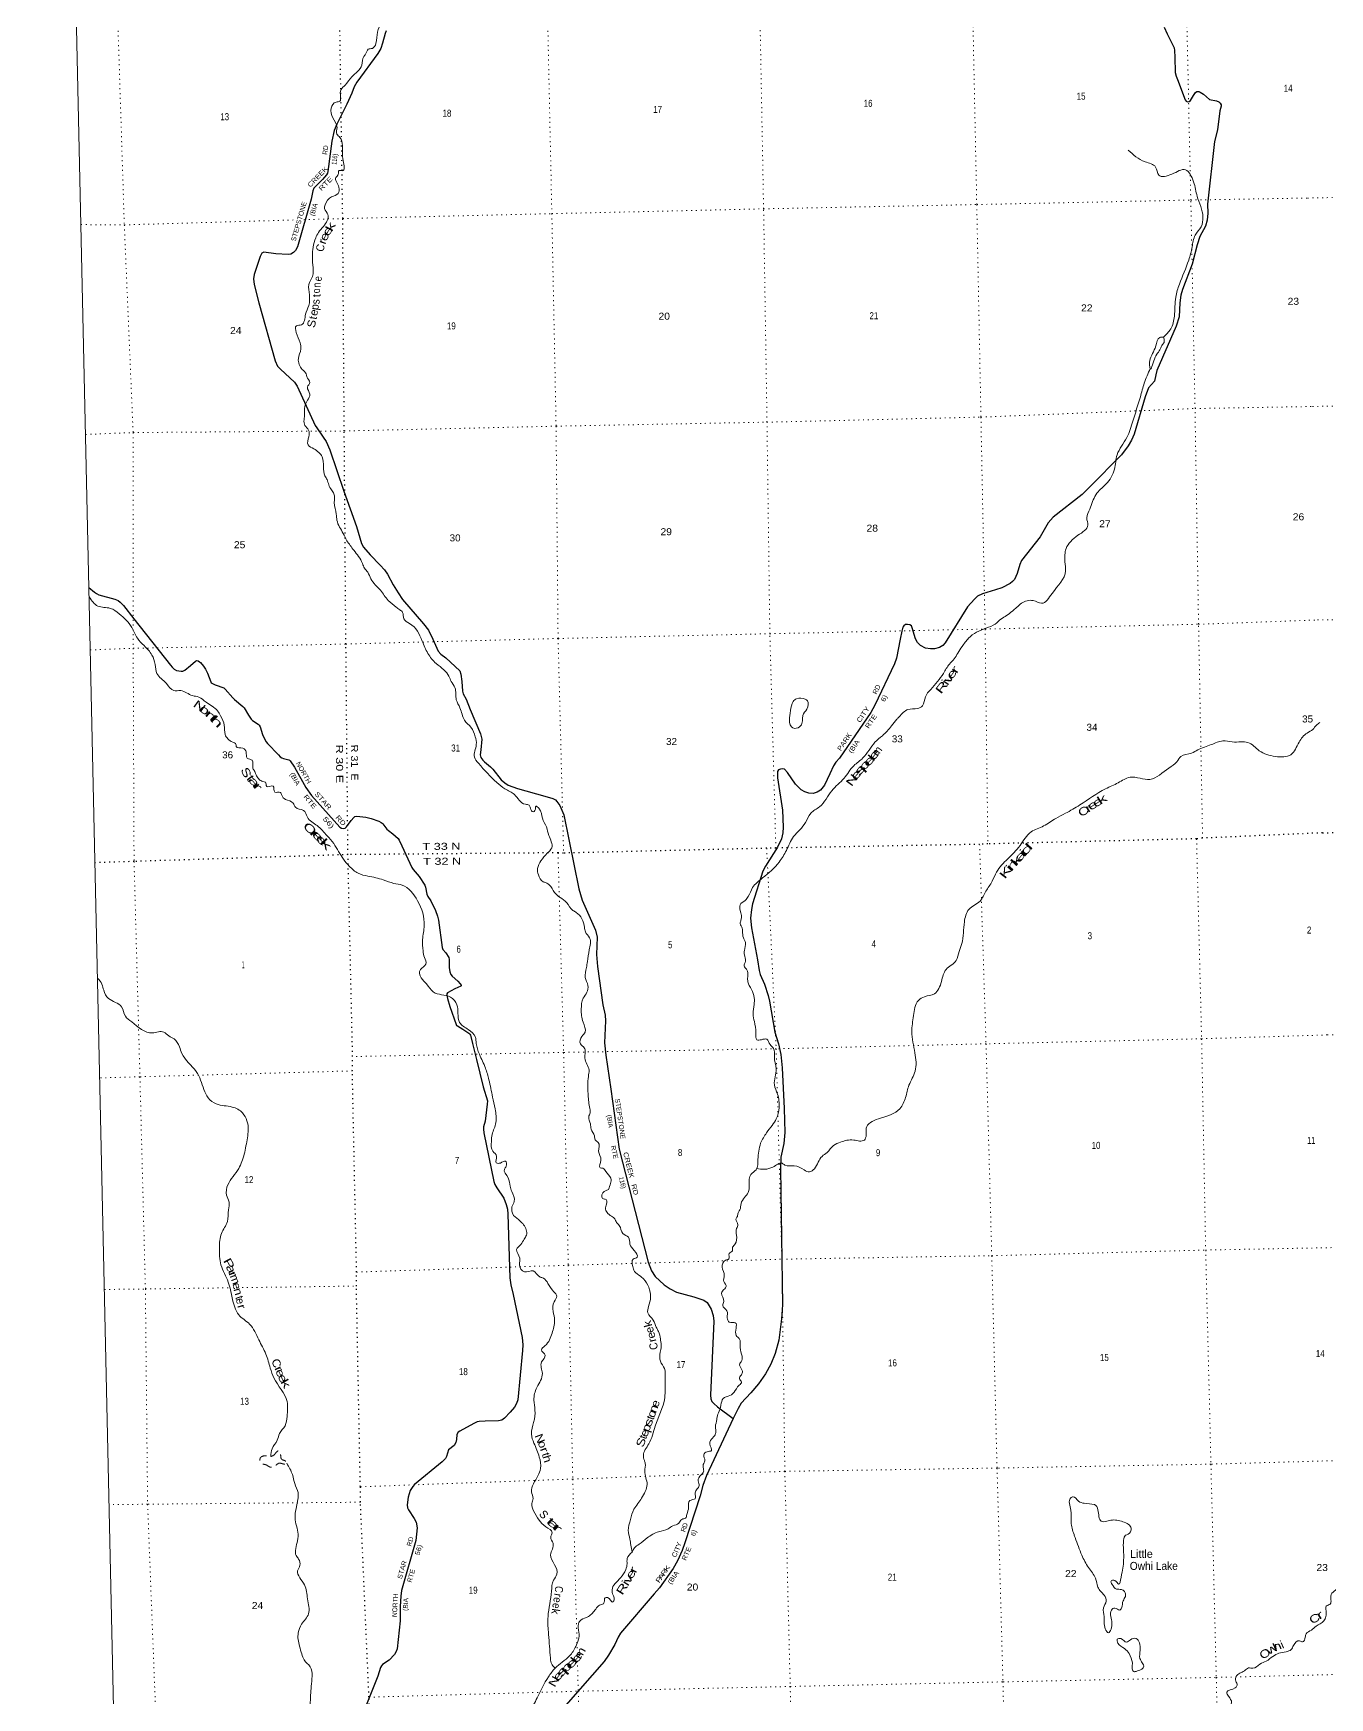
# Model space of a CAD drawing. Header units: feet. Extents: x 489137 to 739700, y 189004 to 379547.
# Drawn here: x 489137 to 521522, y 281920 to 323522 of the extents above; entities that cross this region are included whole.
import ezdxf
from ezdxf.enums import TextEntityAlignment as Align

# ---------------------------------------------------------------- set-up
doc = ezdxf.new("R2010")
doc.units = ezdxf.units.FT
doc.header["$LTSCALE"] = 80
doc.linetypes.add('DOTTED', pattern=[1.5, 0.3, -1.2])
doc.linetypes.add('MEDIUM_DASHED', pattern=[4.5, 3, -1.5])
for name, color, linetype, lineweight in [('29', 7, 'Continuous', 25), ('39', 7, 'Continuous', 13), ('4', 7, 'Continuous', 13), ('6', 7, 'DOTTED', 25), ('7', 7, 'DOTTED', 13)]:
    doc.layers.add(name, color=color, linetype=linetype, lineweight=lineweight)
doc.layers.add('30', color=7, linetype='Continuous')
doc.layers.add('41', color=7, linetype='Continuous')

msp = doc.modelspace()

# ---------------------------------------------------------------- linework, layer by layer
at = {"layer": '29'}
for points in [[(517385.93, 323675.27), (517459.46, 323511.77), (517632.46, 323161.45), (517648.24, 323093.81), (517650.02, 322922.29), (517662.77, 322542.1), (517684.76, 322447.55), (517717.14, 322364.18), (517911.89, 321855.33), (517933.8, 321822.9), (517970.32, 321812.93), (518013.49, 321819.57), (518044.87, 321846.34), (518120.61, 321964.85), (518169.55, 322045.51), (518202.71, 322069.43), (518255.88, 322065.45), (518282.44, 322052.16), (518369.34, 321996.79), (518521.13, 321869.45), (518690.95, 321833.11), (518750.62, 321809.6), (518787.14, 321778.04), (518811.94, 321733.24), (518813.71, 321699.96), (518775.19, 321581.41), (518717.62, 321108.99), (518647.77, 320821.5), (518468.54, 319251.1), (518477.73, 319025.84), (518461.74, 318854.13), (518416.85, 318698.29), (518279.9, 318441.46), (518214.19, 318236.61), (518088.49, 317752.55), (517841.55, 317116.71), (517804.29, 316980.18), (517780.66, 316789.16), (517758.63, 316434.33), (517685.43, 316205.15), (517206.62, 315089.61), (517174.26, 314985.4), (517141.62, 314829.63), (516998.71, 314657.22), (516909.29, 314433.7), (516636.91, 313503.34), (516569.1, 313355.2), (516488.64, 313214.04), (516316.74, 312986.39), (515533.12, 312182.32), (515337.7, 311995.58), (514616.67, 311431.41), (514492.86, 311289.52), (514291.73, 310936.58), (513826.41, 310344.91), (513780.44, 310248.32), (513711.21, 310021.24), (513647.11, 309873.1), (513600.62, 309819.93), (513542.01, 309767.68), (513333.14, 309664.2), (513176.82, 309613.5)], [(497948.09, 323582.37), (497923.01, 323518.3), (497860.1, 323279.29), (497815.28, 323143.79), (497745.32, 323020.96), (497217.59, 322303.16), (497148.97, 322181.74), (497094.26, 322023.45), (496971.71, 321752.86), (496719.52, 321253.21), (496650.84, 321095.17), (496590.53, 320830.05), (496497.39, 320066.91), (496486.03, 320028.08), (496460.52, 319987.28), (496361.12, 319868.48), (496148.72, 319652), (496121.84, 319588.57), (496078.63, 319378.77), (495733.84, 318185.03), (495683.53, 318090.06), (495637.04, 318043.55), (495570.64, 318003.68), (495506.86, 317994.56), (495194.69, 318009.47), (494891.89, 318054.8), (494846.78, 318030.26), (494799.92, 317941.95), (494651.23, 317495.61), (494640.91, 317385.67), (494656.96, 317246.1), (494772.13, 316785.74), (495179.54, 315337.64), (495238.58, 315206.01), (495313.16, 315125.32), (495664.56, 314803.3), (495730, 314700.97), (496174.94, 313720.79), (496219.83, 313662.61), (496380.15, 313426.76), (496453.86, 313322.08), (496540.35, 313108.36), (496889.94, 312075.65), (497214.01, 311191.31), (497337.09, 310770.29), (497384.67, 310679.89), (497548.04, 310486.39), (497805.52, 310224.6), (497908.2, 310109.09), (497985.62, 310003.29), (498130.54, 309736.88), (498247.9, 309532.25), (498362.32, 309367.8), (498883.23, 308759.81), (499011.49, 308605.75), (499115.37, 308374.63), (499252.95, 308077.85), (499316.06, 308005.85), (499439.84, 307911.06), (499789.28, 307586.98), (499820.77, 307507.46), (499843.63, 307322.5), (499861.33, 307077.3), (499873.9, 307015.71), (499946.32, 306879.97), (500048.79, 306622.64), (500312.19, 306008.95), (500339.42, 305880.47), (500318.83, 305610.23), (500298.91, 305483.97), (500319.88, 305416.99), (500365.32, 305357.71), (500406.82, 305310.29), (500560.48, 305189.03), (500617.67, 305131.77), (500827.53, 304861.03), (500916.51, 304786.22), (500995.59, 304726.01), (501232.78, 304646.95), (501914.26, 304452.96)], [(490526.88, 309673.2), (490668.03, 309551.26), (490714.52, 309521.35), (490777.2, 309488.07), (491170.04, 309376.37), (491255.75, 309341.93), (491305.55, 309302.06), (491386.87, 309220.34), (491649.98, 308888.22), (492560.69, 307732.15)], [(513176.82, 309613.5), (512851.89, 309508.11), (512724.02, 309451.12), (512645.64, 309378.51), (512471.07, 309183.22), (511914.26, 308286.54), (511854.07, 308221.75), (511770.16, 308166.44), (511648.2, 308135.36), (511545.56, 308135.06), (511422.41, 308155.3), (511300.23, 308217.96), (511223.18, 308294.85), (511171.56, 308390.13), (511094.86, 308664.16), (511077.08, 308713.5), (511037.24, 308733.43), (510976.34, 308743.95), (510924.34, 308746.72), (510882.49, 308713.59), (510857.94, 308680.27), (510833.26, 308579.58), (510795.65, 308377.4), (510698.55, 307902.78), (510652.8, 307764.09), (510155.57, 306725.86), (510055.12, 306544.36), (509278.65, 305401.01), (509184.44, 305304.49), (509124.06, 305212.22), (509038.1, 305012.94), (508901.71, 304731.96), (508799.26, 304606.74), (508714.75, 304550.47), (508619.96, 304520.35), (508506.01, 304529.53), (508407.45, 304560.22), (508321.12, 304613.38), (508174.87, 304757.4), (507981.23, 305042.82), (507902.75, 305125.07), (507856.26, 305138.36), (507800.16, 305131.23), (507750.01, 305111.78), (507725.09, 305071.11), (507724.67, 304914.07), (507853.95, 304101.73), (507869.54, 303679.72), (507862.9, 303540.17), (507829.7, 303387.33), (507724.2, 303180.72), (507425.4, 302700.7), (507364.84, 302576.62), (507099.2, 301765.9), (507073.95, 301621.55), (507056.82, 301403.73), (507074.38, 301164.57), (507227.74, 300359.61)], [(492560.69, 307732.15), (492603.16, 307678.23), (492656.97, 307625.82), (492713.42, 307595.92), (492769.86, 307582.63), (492826.83, 307574.7), (492869.48, 307579.31), (492919.28, 307602.56), (493064.97, 307717.11), (493184.91, 307828.5), (493218.12, 307841.79), (493257.96, 307835.15), (493287.85, 307814.38), (493311.1, 307792.79), (493389.12, 307703.08), (493436.5, 307628.56)], [(493436.5, 307628.56), (493487.67, 307531.63), (493571.26, 307308.09), (493583.37, 307287.76), (493609.94, 307267.82), (493683.56, 307236.2), (493892.55, 307158.5), (493913.75, 307144.06), (493932.02, 307128.27), (494119.59, 306908.09), (494162.78, 306866.62), (494371.85, 306698.52), (494390.23, 306680.56), (494405.18, 306658.96), (494509.72, 306476.24), (494579.5, 306379.04), (494613.31, 306345.76), (494753.82, 306256.11), (494778.9, 306230.82), (494803.63, 306187.99), (494860.7, 305997.18), (494901.58, 305899.77), (494953.05, 305815.04), (494988.71, 305766.61), (495260.07, 305486.77)], [(495260.07, 305486.77), (495305.01, 305440.43), (495342.81, 305414.46), (495383.04, 305397.23), (495516.93, 305366.15), (495537.44, 305354.04), (495554.04, 305337.43), (495660.01, 305180.22), (495943.27, 304671.41), (496084.62, 304473.36), (496790.88, 303678.41), (496832.4, 303652.06), (496875.56, 303648.73), (496925.37, 303655.38), (496963.75, 303684.43), (497078.79, 303844.12), (497141.2, 303921.19), (497171.08, 303947.77), (497219.1, 303954.07), (497443.03, 303927.04), (497572.85, 303894.61), (497768.76, 303828.15), (497826.19, 303799.02), (497848.45, 303780.81), (497871.69, 303758.38), (497970.86, 303631.25), (498006.17, 303598.07), (498120.46, 303511.91), (498247.84, 303396.09), (498280.1, 303351.36), (498346.55, 303215.17), (498592.22, 302674.39), (498627.82, 302617.74), (498772.63, 302443.93), (498916.31, 302231.85), (498937.54, 302182.65), (498969.83, 302003.59), (498993.99, 301943.42), (499064.23, 301834.65), (499180.27, 301599.79), (499236.38, 301453.34), (499262.26, 301358.09), (499352.59, 300667.55), (499369.73, 300619.73), (499442.09, 300534.84), (499513.13, 300419.72), (499528.58, 300371.84), (499528.68, 300308.72)], [(501914.26, 304452.96), (502115.68, 304395.62), (502178.29, 304360.92), (502218.13, 304321.05), (502288.64, 304222.47), (502390.51, 303991.3), (502765.06, 302133.76), (502851.86, 301857.95), (503181.06, 301101.43), (503219.21, 300928.32), (503218.21, 300708.86), (503209.08, 300493.24), (503229.89, 300199.8), (503360.53, 299240.53), (503420.12, 298978.27), (503428.03, 298841.47), (503406.84, 298287.16), (503439.65, 297984.13), (503561.81, 297131.36), (503775.2, 295634.47), (504496.01, 292802.52), (504575.64, 292588.86), (504673.12, 292448.28), (504895.17, 292240.02), (505047.14, 292136.98), (505205.23, 292053.94), (505640.3, 291943.23), (505890.53, 291857.88), (505969.54, 291797.85), (506069.89, 291633.08), (506122.97, 291472.45), (506133.11, 291332.57), (506052.83, 289482.62), (506063.23, 289392.47), (506089.79, 289326.02), (506136.28, 289272.86), (506228.61, 289186.72), (506617.38, 288901.8)], [(499528.68, 300308.72), (499528.91, 300170.45), (499545.18, 300059.51), (499568.42, 299996.38), (499600.29, 299952.67), (499743.99, 299827.16), (499800.85, 299767.13), (499827.41, 299730.58), (499827.41, 299713.96), (499819.24, 299704.08), (499669.78, 299642.24), (499483.13, 299535.24), (499465.49, 299512.95), (499465.49, 299486.37), (499482.24, 299398.33), (499545.26, 299194.44), (499697.92, 298745.43), (499711.19, 298724.68), (499729.35, 298711.52), (499870.08, 298628.21), (500013.13, 298530.86), (500043.24, 298501.23), (500054.85, 298480.47), (500066.48, 298444.74), (500111.67, 298269.42), (500209.28, 297873.07), (500375.87, 297188.43), (500479.87, 296837.46), (500478.34, 296755.95), (500425.79, 296327.94), (500386.9, 296186.23), (500383.57, 296128.09), (500392.18, 296039.28), (500637.44, 294818.94), (500665.8, 294745.9), (500715.44, 294663.72), (500888.33, 294406.01), (500952.39, 294244.42), (500981.23, 294132.87), (500994.12, 294003.81), (501037.68, 292418.43), (501066.82, 292237.93), (501124.64, 291997.68), (501346.43, 290923.76), (501363.08, 290740.52), (501359.89, 290599.95), (501237.25, 289369.07), (501210.35, 289275.26), (501157.22, 289182.23), (501045.3, 289054.6), (500911.51, 288909.77), (500838.46, 288856.61), (500760.6, 288836.62), (500424.68, 288834.88), (500273.99, 288823.39), (500220.86, 288813.42), (500140.5, 288769.92), (499795.85, 288584.16), (499749.36, 288557.58), (499716.12, 288502.4), (499705.04, 288371.29), (499689.6, 288298.42), (499646.08, 288222.96), (499507.64, 288119.1), (499459.33, 287944.84), (499430.6, 287899.71), (499349.64, 287815.47), (498662.52, 287249.96), (498613.78, 287198.64), (498547.37, 287098.96), (498498.85, 286930.1), (498474.32, 286740.13), (498487.6, 286667.03), (498506.15, 286612.19), (498647.77, 286402.07), (498700.11, 286308.19), (498725.65, 286164.31), (498692.59, 285851.5), (498334.86, 284597.08), (498316.22, 284455.71), (498301.97, 284199.7), (498304.25, 283837.39), (498225.72, 283139.01), (498202.05, 283075.33), (498155.56, 282995.59), (498023.02, 282854.48), (497863.37, 282749.72), (497833.48, 282718.16), (497807.92, 282672.34), (497740.47, 282455.37), (497411.5, 281624.36)], [(507227.74, 300359.61), (507271.87, 300094.62), (507296.24, 300000.05), (507398.43, 299754.8), (507497.66, 299469.97), (507524.79, 299332.95), (507659.23, 298558.97), (507752.43, 298267.21), (507812.99, 297994.82), (507846.66, 297667.45), (507892.13, 296649.84), (507909.39, 296044.35), (507886.16, 295769.94), (507809.38, 295433.98), (507806.06, 295139.98), (507849.89, 291738.73), (507827.67, 291391.95), (507763.29, 290854.42), (507670.49, 290526.67), (507561.97, 290258.42), (507431.25, 290017.12), (507251.94, 289764.61), (507063.39, 289542.26), (506823.85, 289285.06), (506740.6, 289146.6), (506617.38, 288901.8)], [(506617.38, 288901.8), (505950.33, 287475.32), (505863.2, 287225.48), (505798.74, 286966.3), (505411.26, 285791.7), (505347.19, 285602.99), (505233.11, 285342.19), (505120.21, 285149.48), (504779.19, 284667.8), (504649.95, 284513.82), (503805.32, 283531.38), (503745.38, 283429.91), (503660.97, 283250.8), (503508.12, 282985.55), (503395.1, 282825.9), (501895.66, 281115.53)]]:
    msp.add_lwpolyline(points, dxfattribs=at)
at = {"layer": '39'}
for points in [[(497661.62, 327007.57), (497671.37, 326793.67), (497700.23, 326618.65), (497865.28, 326410.93), (498030.38, 326201.2), (498016.38, 326043.2), (497946.31, 325867.53), (497987.02, 325702.94), (498158.82, 325469.13), (498236.03, 325222.67), (498440.28, 324906.89), (498370.6, 324640.3), (498329.68, 324507.85), (498181.07, 324247.21), (498088.44, 324008.29), (497838.08, 323777.24), (497736.95, 323554.25), (497696.05, 323268.23), (497606.43, 323144.57), (497505.95, 323125.69), (497436.67, 322996.52), (497391.69, 322940.75), (497340.8, 322727.2), (497090.13, 322431.48), (496927.87, 322229.07), (496825.87, 322115.18), (496810.34, 321938.96), (496795.22, 321823.38), (496702.87, 321802.7), (496577.61, 321651.81), (496620.3, 321412.5), (496723.64, 321170.78), (496717.93, 321004.93), (496794.9, 320920.12), (496856.92, 320713.66), (496877.11, 320332.29), (496857.35, 320087.26), (496774.39, 320093.1), (496754.76, 319995.58), (496698.21, 319919.29), (496769.37, 319672.66), (496753.25, 319518.65), (496589.85, 319435.44), (496425.62, 319230.96), (496413.8, 319143.75), (496494.55, 318992.36), (496383.23, 318696.35), (496260.05, 318543.5), (496190.82, 318412.3), (496124.42, 318174.09), (496107.73, 317965.51), (496119.93, 317733.46), (496109.42, 317444.22), (496021.88, 317241.81), (496034.72, 316985.52), (496017.56, 316718.33), (495938.58, 316497.96), (495908.33, 316343.57), (495838.46, 316236.61), (495707.82, 316212.88), (495704.13, 316047.08), (495799.82, 315789), (495820.14, 315631.93), (495757.89, 315389.79), (495855.92, 315119.64), (495949.73, 315009.01), (495967.8, 314936.76), (496042.18, 314797.32), (495986.75, 314678.62), (496043.98, 314500.32), (495989.31, 314353.36), (495908.03, 314143.03), (495915.49, 314013.91), (495899.37, 313859.9), (495923.24, 313721.12), (496013.18, 313604.32), (496015.54, 313438.69), (496000.82, 313232.18), (496140.72, 313134.92), (496352.02, 312934.51), (496388.76, 312691), (496423.22, 312457.53), (496474.11, 312365.95), (496517.95, 312235.79), (496585.95, 312108.3), (496647.1, 312010.94), (496654.84, 311794.93), (496704.97, 311503.28), (496721.09, 311352.17), (496879.36, 311018.98), (496966.91, 310839.48)], [(516489.95, 320598.84), (516909.55, 320311.1), (517171.56, 320178.74), (517253.59, 319978.89), (517578.19, 319999.77), (517918.54, 320112.01), (518122.42, 319810.37), (518210.81, 319447.01), (518302.36, 319192.85), (518307.7, 318685.8), (518163.82, 318475.8), (518084.74, 318182.69), (517998.66, 317848.97), (517768.11, 317250.69), (517676.76, 316927.95), (517641.91, 316449.11), (517549.35, 316131.39), (517366.85, 315930.45)], [(517366.85, 315930.45), (517278.37, 315915.94), (517176.87, 315707.09), (517027.01, 315341.35), (517025.18, 315181.66), (517036.34, 315141.55), (517141.13, 315378.78), (517295.68, 315643.62), (517329.98, 315721.33), (517384.51, 315797.57), (517384.44, 315876.37), (517366.85, 315930.45)], [(517039.79, 315140.61), (516888.5, 314775.86), (516792.49, 314435.81), (516602.57, 313828.52), (516453.94, 313416.33), (516210.94, 312983.4), (516145.63, 312628.02), (515931.41, 312252.45), (515679.88, 311989.04), (515527.84, 311629.29), (515452.84, 311411.05), (515481.87, 311229.98), (515232.14, 310974.69), (514937.98, 310643.44), (514908.41, 310311.25), (514922.47, 310085.31), (514586.02, 309520.54), (514323.92, 309275.03), (514112.12, 309342.06), (513825.08, 309275.71), (513700.66, 309169.3), (513593.93, 309081.55), (513451.57, 308966.57), (513310.48, 308879.92), (513166.31, 308756.81), (512932.76, 308653.51), (512501.08, 308405.44), (512339.09, 308192.94), (512230.25, 308032.39), (512139.24, 307884.44), (512023.49, 307756.04), (511872.12, 307523.61), (511555.56, 307123.06), (511421.12, 306937.57), (511348.35, 306711.31), (511224.94, 306643.31), (510987.23, 306620.73), (510767.87, 306439.01), (510706.97, 306374.73), (510575.98, 306211.56), (510348.24, 305964.95), (510162.71, 305802.33), (509862.14, 305408.27), (509632.96, 305216.18), (509390.84, 304902.5), (509084.03, 304591.12), (508775.6, 304188.76), (508557.73, 304027.29), (508428.55, 303795.47), (508128.93, 303441.84), (507948.16, 303099.51), (507768.06, 302807.71), (507354.53, 302408.58), (507104.43, 302167.43), (506997.19, 301946.3), (506919.03, 301847.2), (506790.69, 301736.64), (506798.42, 301597.42), (506814.98, 301353.36), (506792.9, 301271.94), (506846.56, 301152.15), (506852.41, 301083.6), (506877.03, 300916.55), (506924.69, 300794.57), (506899.71, 300593.85), (506900.48, 300488.79), (506924.88, 300329.82), (506895.85, 300205.77), (506954.5, 300126.53), (506983.74, 299937.37), (506987, 299814.19), (507074.82, 299624.6), (507144.96, 299416.34), (507143.51, 299242.52), (507117.31, 299011.45), (507148.63, 298820.33), (507184.58, 298530.32), (507213.13, 298367.42), (507326.25, 298366.43), (507459.18, 298380.12), (507541.52, 298244.94), (507628.85, 298150.3), (507648.48, 297942.7), (507694.9, 297638.82), (507651, 297237.54), (507727.78, 297007.24), (507766.93, 296672.86), (507695.76, 296386.02), (507592.97, 296225.63), (507452.48, 296039.98), (507303.82, 295781.36)], [(496966.91, 310839.48), (497142.85, 310601.75), (497359.64, 310270.14), (497411.28, 310150.29), (497490.65, 310051.4), (497569.75, 309885.82), (497807.46, 309603.27), (498004.12, 309345.89), (498200.38, 309179.43), (498290.99, 309113.17), (498361.43, 309046.37), (498389.82, 308889.52), (498538.33, 308772.28), (498850.89, 308332.12), (498994.45, 308020.77), (499200.98, 307771.74), (499392.99, 307613.24), (499518.41, 307452.95), (499576.37, 307323.17), (499669.39, 307166.04), (499703.7, 306861.84), (499795.83, 306662.26), (499909.11, 306350.09), (500069.26, 306174.57), (500174.41, 305940.99), (500203.92, 305741.73), (500155.59, 305431.26), (500256.63, 305276.38), (500713.66, 304795.66), (500919.8, 304637.55), (501153.77, 304496.35), (501428.86, 304251.19), (501520.31, 304229.4), (501554.69, 304151.53), (501623.75, 304060.44), (501667.29, 304093.94), (501694.62, 304205.82), (501764.73, 304151.13), (501856.18, 303901.01), (501952.82, 303683.36), (502012.87, 303474.83), (502087.75, 303163.65), (501976.3, 303025.25), (501817.6, 302841.13), (501735.9, 302646.96), (501754.3, 302485.8), (501873.93, 302315.25), (501947.39, 302286.92), (502027.43, 302238.56), (502155.72, 302046.02), (502298.34, 301922.56), (502461.35, 301791.57), (502615.88, 301599.74), (502697.99, 301549.41), (502841.57, 301389.61), (502903.85, 301173.06), (502928.94, 301064.62), (503031.89, 300913.82), (503025.73, 300612.57), (502976.97, 300318.26), (502956.66, 300170.2), (502924.84, 299922.82), (502992.85, 299718.54), (502966.97, 299552.15), (502875.97, 299404.2), (502824.66, 299130.02), (502869.7, 298801.86), (502922.64, 298556.77), (502838.64, 298449.43), (502803.2, 298262.57), (502900.83, 298160.12), (502921.83, 298053.59), (502913.62, 297905.86), (503018.51, 297605.59), (503002.55, 297445.52), (502995.56, 297023.01), (503032.69, 296688.58), (503046.74, 296539.42), (503011.18, 296433.39), (503053.96, 296266.83), (503073.74, 296129.95), (503154.97, 295960.39), (503173.74, 295861.88), (503248.05, 295801.24), (503258.02, 295577.21), (503316.37, 295356.51), (503301.16, 295168.18), (503366.22, 295151.75), (503438.94, 295074.9), (503560.54, 294906.42), (503503.39, 294624.01)], [(490533.51, 309436.23), (490751.62, 309204.75), (491060.09, 309148.41), (491283.86, 309010.98), (491597.79, 308671.89), (491738.2, 308402.88), (491902.66, 308217.38), (492100.74, 307982.26), (492179.65, 307747.97), (492226.05, 307520.88), (492467.05, 307266.72), (492643.34, 307091.63), (492819.03, 307092.33), (493111.14, 306966.85), (493271.64, 306930.76), (493452.71, 306804.3), (493739.22, 306585.72), (493813.11, 306464.45), (493908.27, 306226.56), (493930.56, 305994.78), (494117.33, 305805.83), (494197.48, 305753.43), (494203.01, 305697), (494369.78, 305653.01), (494453.02, 305560.28), (494481.4, 305403.43), (494603.99, 305350.16), (494623.3, 305154.68), (494667.87, 305073.03), (494713.19, 304963.12), (494780.18, 304873.99), (494868.4, 304821.81), (494937.55, 304803.47), (494966.57, 304699.18), (495125.94, 304705.5), (495172.28, 304557.22), (495309.88, 304546.79), (495342.03, 304476.93), (495435.62, 304374.38), (495627.94, 304280.56), (495683.25, 304174.95), (495885.18, 304099.57), (495982.56, 303930.44), (496226.52, 303716.77), (496477.56, 303464.9), (496640.21, 303271.26), (496764.68, 303070.52), (497030.92, 302701.86), (497253.69, 302526.01), (497495.87, 302455.76), (497880.02, 302363.07), (498142.92, 302273.17), (498350.11, 302228.24), (498736.01, 301840.58), (498901.87, 301220.66), (498860.67, 300869.97), (498872.24, 300585.36), (498906.9, 300420.6), (498943.52, 300257.91), (498805.78, 300120.83), (498825.47, 299911.21), (498960.76, 299759.27), (499129.63, 299559.74), (499559.19, 299429.88), (499717.65, 299242.19), (499743.55, 299026.67), (499785.92, 298799.48), (500002.68, 298621.44), (500179.35, 298432.23), (500201.74, 298273.19), (500279.59, 298002.5), (500432.13, 297657.04), (500518.64, 297364.35), (500610.81, 296934.41), (500671.24, 296634.96), (500694.41, 296294.09), (500599.18, 296000.54), (500579.78, 295818.15), (500616.41, 295578.68), (500708.68, 295449.82), (500702.76, 295292.05), (500805.95, 295284.73), (500931.92, 295332.58), (500949.47, 295203.73), (500904.92, 295131.81), (500999.6, 294912.09), (501045.36, 294709.23), (501091.38, 294573.06), (501152.44, 294326.17), (501093.47, 294189.19), (501129.46, 293973.95)], [(508462.62, 306627.37), (508477.24, 306837.92), (508419.67, 306876.78), (508205.27, 306889.18), (508120.15, 306824.24), (508053.59, 306592.09), (508023.68, 306348.8), (508113.52, 306159.26), (508278.36, 306187.95), (508345.95, 306304.96), (508353.05, 306418.31), (508361.8, 306469.06), (508462.62, 306627.37)], [(507201.87, 295147.64), (507614.5, 295183.53), (507842.27, 295276.57), (507914.13, 295232.03), (508140.75, 295215.92), (508395.95, 295111.67), (508526.5, 295062.65), (508647.57, 295142.71), (508841.36, 295451.04), (508967.96, 295551.45), (509123.06, 295719.31), (509304.46, 295809.08), (509630.32, 295858.28), (509896.87, 295859.41), (509944.22, 295977.89), (509941.48, 296157.66), (510248.41, 296388.22), (510786.99, 296641.19), (510926.88, 296925.84), (511011.74, 297229.22), (511166.01, 297580.94), (511160.04, 298035.43), (511083.3, 298568.85), (511125.24, 298968.05), (511248.49, 299347.23), (511397.44, 299442.18), (511645.92, 299515.57), (511823.62, 299821.44), (511938.81, 300123.62), (512189.5, 300342.55), (512262.16, 300572.85), (512335.74, 300768.82), (512371.11, 301034.49), (512396.02, 301314.02), (512508.98, 301624.21), (512786.22, 301831.74), (512935.2, 302078.24), (513090.18, 302326.93), (513201.19, 302558.26), (513477.29, 302884.98), (513785.47, 303220.65), (514063.22, 303561.56), (514374.36, 303709.38), (514684.37, 303899.61), (514919.35, 304025.17), (515279.34, 304234.93), (515922.99, 304638.26), (516238.11, 304788.21), (516533.36, 304925.5), (517031.58, 304872.26), (517502.65, 305157.77), (517706.51, 305314.82), (517803.99, 305446.77), (518070.32, 305532.77), (518223.73, 305611.67), (518563.6, 305742.08), (518851.96, 305834.73), (519082.88, 305808.63), (519311.03, 305810.75), (519477, 305797.04), (519763.24, 305588.55), (520162.8, 305447.78), (520553.45, 305490.65), (520755.21, 305803.24), (520959.21, 306031.02), (521098.12, 306123.68), (521192.27, 306229.28), (521273.91, 306294.03)], [(490742.55, 299904.39), (490852.46, 299752.65), (490894.81, 299602.24), (491013.33, 299397.3), (491344.02, 299187.99), (491437.11, 298952.06), (491596.36, 298810.87), (492108.53, 298535.73), (492398.81, 298555.69), (492520.5, 298459.96), (492651.64, 298388.73), (492788.27, 298186.31), (492845.07, 298024.16), (493208.52, 297569.21), (493398.09, 297121.69), (493504.61, 296912.39), (493708.57, 296760.28), (494102.38, 296684.02), (494364.82, 296535.51), (494507.22, 296115.01), (494484.31, 295912.32), (494406.16, 295508.09), (494268.25, 295148.73), (493998.32, 294741.35), (493964.91, 294477.76), (494027.92, 294309.72), (494012.87, 294115.33), (493986.37, 293819.59), (493836.66, 293524.57), (493785.53, 293167.55), (493825.17, 292738.21), (494008.26, 292306.68), (494168.28, 291678.52), (494270.28, 291487.29), (494540.96, 291256.15), (494769.39, 290866.26), (494948.54, 290507.37), (495056.73, 290158.69), (495146, 289914.57), (495474.74, 289321.28), (495476.45, 288951.54), (495426.14, 288715.78), (495285.76, 288526.09), (495231.78, 288352.87), (495100, 288143.2), (495070.52, 287949.16)], [(507303.82, 295781.36), (507258.72, 295578.07), (507239.84, 295375.49), (507194.22, 295115.61), (507061.95, 295000.91), (507020.25, 294745.17), (506995.16, 294548.49), (506901.56, 294422.7), (506818.79, 294268.92), (506784.61, 294110.38), (506742.03, 294040.53), (506724.31, 293947.1), (506687.79, 293877.41), (506735.77, 293743.32), (506705.94, 293649.56), (506702.41, 293477.71), (506669.79, 293260.61), (506607.34, 293178.1), (506599.66, 293086.96), (506520.59, 293022.19), (506512.01, 292888.59), (506426.09, 292853.94), (506345.82, 292682.03), (506397.75, 292475.3), (506387.68, 292321.46), (506447.5, 292197.79), (506388.83, 292125.48), (506330.75, 292030.96), (506384.64, 291826.31), (506359.06, 291724.58), (506463.65, 291587.98), (506472.18, 291418.47), (506521.59, 291306.64), (506673.48, 291290.54), (506698.02, 290973.95), (506772.81, 290895.14), (506792.87, 290671.38), (506843.1, 290452.48), (506822.46, 290316.54), (506783.23, 290273.05), (506850.92, 290080.89), (506825.07, 289989.26), (506775.06, 289894.96), (506831.9, 289807.58), (506771.27, 289733.2), (506640.7, 289553.88), (506495.95, 289452.98), (506399.78, 289424.11), (506320.78, 289280.53), (506273.6, 289079.21), (506216.91, 288932.19), (506214.31, 288877.56), (506176.8, 288692.67), (506189.29, 288602.07), (506179.27, 288523), (506107.54, 288409.92), (506034.54, 288268.52), (506077.49, 288095.9), (505967.13, 288068.68), (505888.28, 287995.83), (505910.56, 287840.83), (505874.57, 287750.95), (505875.22, 287649.94), (505881.45, 287567.25), (505818.9, 287488.78), (505746.17, 287337.29), (505769.45, 287220.71), (505669.11, 287044.23), (505669.03, 286894.69), (505535, 286846.62), (505506.98, 286684.21), (505463.41, 286499.15), (505429.39, 286411.34), (505335.14, 286377.49), (505262.86, 286281.06), (505111.41, 286216.86), (504994.32, 286138.93), (504757.95, 286065.87), (504475.17, 285914.77), (504271.37, 285755.7), (504152.58, 285665.61), (504098.86, 285559.08)], [(503503.39, 294624.01), (503339.36, 294488.23), (503357.91, 294397.8), (503445.39, 294373.9), (503432.68, 294167.44), (503468.17, 294047.16), (503581.74, 293953.23), (503664.17, 293890.79), (503704.97, 293798.94), (503775.57, 293726.08), (503863.82, 293520.33), (504005.58, 293429.18), (504042.41, 293258.42), (504149.72, 293095.62), (504220.76, 292929.82), (504125.01, 292884.8), (504111.71, 292700.56), (504157.41, 292576.51), (504302.04, 292453.11), (504378.53, 292386.47), (504558.07, 291936.65), (504505.85, 291696.8), (504485.86, 291536.63), (504623.81, 291360.51), (504697.37, 291181.2), (504754.61, 291073.06), (504801.97, 290886.41), (504808.2, 290853.34), (504825.15, 290697.09), (504798.68, 290552.91), (504800.58, 290328.66), (504904.38, 290145.56), (504920.94, 289901.51), (504909.67, 289412.19), (504669.8, 288708.58), (504511.93, 288263.81), (504376.24, 287973.21), (504401.7, 287850.64), (504423.91, 287774.45), (504410.67, 287588.19), (504470.05, 287252.33), (504331.66, 286911.14), (504242.46, 286771.33), (504141.21, 286629.17), (504055.11, 286372.24), (503997.7, 286099.92), (504041.76, 285884.89), (504063.94, 285733.94), (504098.86, 285559.08)], [(501129.46, 293973.95), (501294.65, 293836.96), (501386.01, 293742.43), (501455.52, 293481.61), (501399.57, 293383.11), (501312.33, 293245.37), (501208.53, 293123.35), (501288.92, 292909.3), (501280.98, 292751.47), (501403.16, 292560.79), (501622.55, 292588.93), (501800.33, 292434.1), (501879.84, 292405.93), (501992.34, 292275.6), (502137.21, 292067.34), (502214.98, 291952.24), (502147.87, 291817.06), (502124.02, 291573.93), (502160.12, 291354.65), (502097.99, 291031.68), (501916.52, 290715.6), (501830.4, 290612.24), (501922.77, 290479.35), (501834.33, 290311.26), (501853.97, 290026.88), (501717.87, 289675.65), (501641.39, 289360.37), (501668.26, 289108.51), (501635.97, 288802.52), (501579.14, 288507.98), (501643.71, 288281.39), (501776.12, 287933.36), (501809.89, 287649.35), (501742, 287467.68), (501632.15, 287268.71), (501583.06, 287063.29), (501619.79, 286896.57), (501590.76, 286772.52), (501633.97, 286589.8), (501771.3, 286361.13), (501939.31, 286193.91), (502096.75, 286044.58), (502061.35, 285932.49), (502121.97, 285778.53), (502058.88, 285491.91), (502156.32, 285243.97), (502217.17, 285005.15), (502130.26, 284855.3), (502082.94, 284583.25), (501994.78, 283946.37), (502002.76, 283568.72), (502048.59, 282981.93), (502101.48, 282738.86), (502172.06, 282657.75)], [(495469.94, 287778.58), (495609.9, 287496.2), (495668.36, 287271.46), (495749.07, 287045.3), (495711.8, 286698.75), (495677.48, 286469.49), (495697.06, 286263.91), (495748.98, 286057.18), (495738.45, 285844.72), (495705.96, 285470.01), (495764.82, 285382.69), (495795.12, 285229.94), (495740.18, 285093.07), (495913.11, 284740.07), (495986.94, 284392.48), (496013.14, 284013.3), (495840.21, 283756.05), (495754.95, 283543.59), (495786.03, 283209), (495845.76, 283012.58), (495902.18, 282864.57), (496056.18, 282692.93), (496100.72, 282459.73), (496079.15, 282206.56), (496053.16, 281739.08), (496086.06, 281564.17), (496176.63, 281499.93), (496208.84, 281351.27), (496263.03, 281211.28), (496253.33, 281120.09), (496312.81, 280988.32)], [(515646.3, 286750.88), (515391.57, 286778.83), (515244.95, 286833.07), (515114.93, 286944.16), (515051.3, 286912.15), (515057.55, 286610.28), (515059.88, 286304.27), (515134.32, 286001.85)], [(515134.32, 286001.85), (515163.11, 285920.57), (515330.31, 285482.3), (515497.96, 285174.93), (515670.61, 284905.97), (515733.18, 284682.21), (515796.46, 284579.29), (515887.78, 284483.21), (515938.35, 284329.59), (515870.36, 284162.54), (515888.39, 283945.58), (515916.85, 283642.32), (515994.13, 283543.82), (516060.24, 283632.29), (516055.67, 283946.29), (516071.35, 284109.84), (516152.61, 284160.47), (516276.95, 284109.63), (516319.88, 284161.19), (516361.25, 284343.59), (516416.79, 284449.88), (516393.29, 284572.05), (516317.28, 284624.26), (516198.12, 284632.96), (516088.02, 284752.68), (516059.52, 284836.44), (516155.97, 284847.23), (516249.14, 284757.24), (516308.97, 284928.09), (516355.05, 285158.95), (516373.82, 285356.83), (516370.63, 285620.53), (516372.24, 285856.17), (516423.26, 285980.45), (516489.07, 286006.48), (516563.65, 286153.58), (516355.55, 286318.85), (516054.24, 286354.61), (515815.05, 286329.7), (515730.53, 286619.29), (515648.35, 286749.86), (515646.3, 286750.88)], [(504098.86, 285559.08), (503971.85, 285398.04), (503969.22, 285268.64), (503938.65, 285126.37), (503806.93, 284914.69), (503593.94, 284614.26), (503620.38, 284485.31), (503647.22, 284387.02), (503612.93, 284309.3), (503480.61, 284424.96), (503420.29, 284415.24), (503400.81, 284311.66), (503379.74, 284268.66), (503281.76, 284231.67), (503187.4, 284134.15), (503103.19, 284034.88), (503002.46, 283949.31), (502818.93, 283863.53), (502752.78, 283768.8), (502768.48, 283557.05), (502751.58, 283356.54), (502693.02, 283203.41), (502531.72, 282964.66), (502170.32, 282655.84), (502004.35, 282441.21), (501721.43, 281914.26), (501517.81, 281595.56), (501329.51, 281461.15), (501112.16, 281356.27), (500921.63, 281229.89), (500777.44, 281092.78)], [(521782.3, 284763.84), (521733.02, 284739.66), (521693.36, 284635.53), (521576.97, 284531.36), (521553.05, 284367.04), (521535.65, 284261.49), (521434.01, 284210.25), (521431.21, 284086.92), (521424.81, 283947.31), (521375.17, 283838.88), (521180.66, 283710.37), (521064.21, 283608.21), (520931.25, 283519.75), (520911.29, 283434.35), (520845.83, 283313.36), (520770.41, 283339.61), (520617.91, 283226.38), (520562.06, 283123.84), (520432.21, 283069.82), (520253.51, 283030.64), (520104.13, 282951.85), (519937.55, 282836.22), (519774.05, 282757.04), (519605.02, 282657.5), (519495.83, 282662.64), (519390.58, 282595.14), (519277.15, 282531.46), (519190.12, 282462.42), (519175.33, 282334.72), (519210.29, 282234.63), (519163.62, 282166.69), (518952.48, 282055.92), (518995.57, 281954.02), (519070.32, 281800.45), (518944.69, 281663.69), (518849.95, 281657.09), (518827.17, 281601.92), (518787.77, 281564.48), (518707.36, 281500.16)], [(516593.27, 282789.57), (516508.27, 283022.76), (516398.06, 283146.5), (516230.95, 283286.75), (516216.28, 283380.97), (516306.58, 283395.62), (516446.02, 283308.95), (516543.11, 283370.1), (516685.5, 283396.29), (516768.93, 283293.94), (516786.19, 283105.15), (516781.74, 282899.62), (516837.08, 282792.46), (516874.3, 282684.77), (516809.49, 282622.52), (516687.73, 282578.8), (516641.62, 282569.44), (516593.27, 282789.57)]]:
    msp.add_spline(points, degree=3, dxfattribs=at)
at = {"layer": '39', "linetype": 'MEDIUM_DASHED'}
msp.add_spline([(495068.81, 287948.38), (494896.73, 287963.94), (494811.13, 287917.17), (494837.13, 287774.41), (494942.98, 287742.91), (495061.74, 287681.45), (495209.63, 287740), (495277.18, 287782.24), (495407.03, 287759.47), (495471.13, 287779.39), (495435.33, 287835), (495341.27, 287878.94), (495313.84, 287999.44), (495271.02, 288091.24), (495193.65, 288038.63), (495148.62, 287984.88), (495068.81, 287948.38)], degree=3, dxfattribs=at)
at = {"layer": '4'}
msp.add_lwpolyline([(489136.84, 372822.34), (519705.79, 373516.18), (550270.46, 374252.07), (580830.76, 375029.99), (611393.28, 375849.96), (641954.65, 376711.97), (672514.8, 377616.02), (703073.68, 378562.1), (733631.22, 379547.32), (739699.91, 195787.95), (708889.59, 194791.66), (678077.93, 193837.75), (647264.99, 192926.23), (616450.81, 192057.09), (585635.48, 191230.33), (554819.03, 190445.97), (524001.53, 189703.99), (493183.04, 189004.41)], close=True, dxfattribs=at)
msp.add_lwpolyline([(489136.84, 372822.34), (519705.79, 373516.18), (550270.46, 374252.07), (580830.76, 375029.99), (611393.28, 375849.96), (641954.65, 376711.97), (672514.8, 377616.02), (703073.68, 378562.1), (733631.22, 379547.32), (739699.91, 195787.95), (708889.59, 194791.66), (678077.93, 193837.75), (647264.99, 192926.23), (616450.81, 192057.09), (585635.48, 191230.33), (554819.03, 190445.97), (524001.53, 189703.99), (493183.04, 189004.41)], close=True, dxfattribs=at)
at = {"layer": '6'}
for points in [[(496827.15, 321526.96), (496787.1, 324189.39), (496688.63, 326985.02)], [(497575.05, 281022.2), (497528.21, 281633.39), (497522.31, 281932.3), (497308.43, 286806.5), (497306.29, 287192.39), (497207.78, 292209.13), (497212.66, 292558.85), (497105.76, 297587.49), (497114.46, 297945.38), (496996.99, 302991.92), (496946.45, 308256.49), (496904.39, 313581.9), (496866.8, 318891.26), (496827.15, 321526.96)], [(521342.48, 303537.27), (523468.42, 303594.58), (523698.51, 303610.24), (528785.33, 303738.9), (528960.59, 303748.52), (534006.77, 303868.88), (534364.15, 303887.6), (539353.01, 303995.76), (539650.07, 304000.9), (544660.82, 304123.73), (544990.16, 304131.67), (549975.98, 304282.2), (550269, 304287.24), (551999.37, 304304.11)], [(521342.48, 303537.27), (518346.8, 303404.35), (518195.77, 303388.16), (512982.68, 303259.61), (512776.94, 303250.02), (507686.11, 303157.1), (507458.06, 303150.95), (502384.07, 303032.21), (502244.55, 303038.55), (496996.99, 302991.92), (491653.74, 302821.47), (490678.42, 302788.78)]]:
    msp.add_lwpolyline(points, dxfattribs=at)
at = {"layer": '7'}
msp.add_line((494354.98, 292169.33), (497207.78, 292209.13), dxfattribs=at)
for points in [[(518346.8, 303404.35), (518245.64, 308750.4), (518157.37, 314143.27), (518051.71, 319353.8), (517932.04, 324788.26), (517833.62, 327466.1)], [(507686.11, 303157.1), (507536.19, 308513.95), (507464.82, 313802.2), (507380.18, 319134.54), (507281.04, 324403.86), (507214.85, 327222.31)], [(512502.68, 327343.39), (512594.81, 324543.2), (512704.9, 319241.85), (512809.24, 313928.23), (512913.16, 308630.75), (512982.68, 303259.61)], [(491144.57, 326862.05), (491240.65, 324065.99), (491410.12, 318733.92), (491630.38, 313542.64), (491631.82, 308149.45), (491653.74, 302821.47), (491800.27, 297440.28), (491936.69, 292135.6), (491992.3, 286756), (492192.27, 281568.21), (492227.91, 280900.15)], [(501897.79, 326368.82), (501976.29, 324305.17), (502090.14, 319014.02), (502196.45, 313702.47), (502246.09, 308395.45), (502384.07, 303032.21)], [(520971.38, 319404.5), (523334.34, 319448.57), (528612.39, 319537.91), (533903.81, 319774.15), (539288.97, 319964.63), (544567.18, 320146.46), (549896.64, 320299.21), (551604.09, 320266.09)], [(495897.59, 318863.31), (496866.8, 318891.26), (502090.14, 319014.02), (507380.18, 319134.54), (512704.9, 319241.85), (518051.71, 319353.8), (520971.38, 319404.5)], [(490327.3, 318740.16), (491410.12, 318733.92), (495637.74, 318855.82)], [(521093.24, 314193.85), (523402.07, 314243.3), (528728.57, 314377.42), (534102.59, 314499.27), (539396.2, 314713.81), (544669.8, 314834.9), (549991.41, 314977.35), (551736.37, 314924.89)], [(490442.74, 313495.77), (491630.38, 313542.64), (496904.39, 313581.9), (502196.45, 313702.47), (507464.82, 313802.2), (512809.24, 313928.23), (518157.37, 314143.27), (521093.24, 314193.85)], [(521218.06, 308857.42), (523497.71, 308885.07), (528843.55, 309074.77), (534205.83, 309246.34), (539496.12, 309430.48), (544764.76, 309589.85), (550080.08, 309657.37), (551867.48, 309630.05)], [(490561.28, 308110.37), (491631.82, 308149.45), (496946.45, 308256.49), (502246.09, 308395.45), (507536.19, 308513.95), (512913.16, 308630.75), (518245.64, 308750.4), (521218.06, 308857.42)], [(518195.77, 303388.16), (518322.05, 298390.35), (518423.52, 293108.98), (518555.12, 287757.69), (518688.2, 282426.65), (518707.94, 281493.51)], [(502244.55, 303038.55), (502384.74, 298049.2), (502501.36, 292729.85), (502612.62, 287384.08), (502722.51, 283111.11)], [(507458.06, 303150.95), (507693.75, 298139.93), (507835.8, 292880.8), (507910.82, 287577.56), (508045.13, 282200.08), (508066.9, 281255.21)], [(512776.94, 303250.02), (512937.26, 298263.23), (513079.53, 292966.79), (513211.97, 287659.99), (513359.23, 282327.31), (513379.41, 281376.8)], [(521460.63, 298485.98), (518322.05, 298390.35), (512937.26, 298263.23), (507693.75, 298139.93), (502384.74, 298049.2), (497114.46, 297945.38)], [(521460.63, 298485.98), (523588.96, 298548.24), (528471.96, 298639.49)], [(497105.76, 297587.49), (491800.27, 297440.28), (490796.79, 297411.18)], [(497212.66, 292558.85), (502501.36, 292729.85), (507831.76, 292880.8), (513079.53, 292966.79), (518423.52, 293108.98), (521584.98, 293169.21)], [(490913.18, 292123.7), (491936.69, 292135.6), (494073.03, 292165.4)], [(521709.46, 287846.47), (518555.12, 287757.69), (513211.97, 287659.99), (507910.82, 287577.56), (502612.62, 287384.08), (497306.29, 287192.39)], [(497308.43, 286806.5), (491992.3, 286756), (491031.58, 286744.65)], [(497522.31, 281932.3), (502748.99, 282081.42), (508045.13, 282200.08), (513361.57, 282315.25), (518688.2, 282426.65), (521834.43, 282503.2)], [(502732.49, 282722.85), (502748.99, 282081.42), (502774.53, 281135.32)]]:
    msp.add_lwpolyline(points, dxfattribs=at)

# ---------------------------------------------------------------- texts
at = {"layer": '30'}
for s, rotation, width, p in [('RD', 83.042, 0.85, (496477.29, 320480.02)), ('116)', 83.042, 0.7, (496706.27, 320228.05)), ('CREEK', 45.976, 1.15, (496059.45, 319662.23)), ('RTE', 45.476, 1.3, (496336.52, 319572.51)), ('STEPSTONE', 73.89, 1.05, (495686.8, 318313.28))]:
    msp.add_text(s, height=120, rotation=rotation, dxfattribs=dict(at, width=width)).set_placement(p)
msp.add_text('(BIA', height=120, rotation=73.89, dxfattribs=at).set_placement((496151.88, 318947.64))
for s, rotation, width, p in [('RD', 64.409, 1.05, (510255.77, 307097.15)), ('CITY', 55.819, 1.2, (509914.76, 306462.28)), ('6)', 64.409, 1.15, (510442.51, 306875.88)), ('RTE', 55.819, 1.2, (510113.52, 306292.16)), ('PARK', 55.819, 1.15, (509449.21, 305780.64)), ('(BIA', 55.819, 1.15, (509685.96, 305662.59)), ('(BIA', 299.105, 1.1, (495622.49, 304856.98)), ('NORTH', 299.105, 1.05, (495838, 305012.59)), ('STAR', 311.619, 1.25, (496329.98, 304302.59)), ('RTE', 309.619, 1.25, (496005.73, 304278.39)), ('56)', 311.619, 1.4, (496468.06, 303755.71)), ('RD', 311.619, 1.25, (496773.68, 303805.66)), ('STEPSTONE', 278.113, 1.05, (503739.23, 296382.84)), ('RTE', 283.28, 1.05, (503598.94, 295541.25)), ('CREEK   RD', 284.28, 1.2, (504007.12, 295007.06)), ('116)', 284.28, 0.75, (503796.47, 294780.6)), ('Y', 71.247, 1.1, (505318.32, 285729.44)), ('6)', 71.743, 1.05, (505686.94, 286020.88)), ('56)', 74.083, 1.15, (498817.88, 285597.99)), ('C', 66.374, 1.1, (505214.09, 285473.37)), ('T', 66.374, 1.35, (505283.63, 285627.14)), ('RTE', 66.374, 1.1, (505509.71, 285498.06)), ('STAR', 74.083, 1.1, (498406.33, 285102.92)), ('RTE', 74.083, 1.05, (498631, 284952.71)), ('A', 54.702, 1.55, (504875.35, 284917.54)), ('R', 54.702, 1.35, (504942.54, 285019.08)), ('K', 54.702, 1.45, (505013.36, 285119.7)), ('(BIA', 54.702, 1.15, (505170.01, 284888.68)), ('P', 54.702, 1.5, (504814.81, 284839.25)), ('NORTH', 86.814, 0.95, (498233.27, 284224.89))]:
    msp.add_text(s, height=120, rotation=rotation, dxfattribs=dict(at, width=width)).set_placement(p, align=Align.CENTER)
for s, rotation, p in [('(BIA', 278.113, (503485.48, 296320.56)), ('D', 71.743, (505474.27, 286211.57)), ('RD', 74.083, (498607.78, 285807.61)), ('R', 71.743, (505438.45, 286107.77)), ('I', 66.374, (505248.29, 285553.93)), ('(BIA', 86.814, (498494.97, 284248.37))]:
    msp.add_text(s, height=120, rotation=rotation, dxfattribs=at).set_placement(p, align=Align.CENTER)
at = {"layer": '41'}
for s, rotation, width, p in [('e', 57.422, 1.55, (496569.84, 318528.01)), ('k', 62.06, 1.6, (496647.98, 318642.87)), ('r', 71.198, 1.3, (496448.38, 318286.38)), ('e', 64.816, 1.35, (496495.36, 318397.7)), ('C', 77.666, 0.95, (496403.03, 318137.45)), ('e', 84.102, 0.85, (496342.83, 317378.13)), ('o', 94.804, 0.8, (496300.46, 317091.06)), ('n', 89.21, 0.85, (496315.59, 317225.95)), ('e', 75.016, 1.05, (496236.9, 316518.25)), ('s', 88.669, 0.95, (496288.34, 316809.35)), ('S', 78.88, 1.1, (496185.14, 316245.3)), ('v', 53.817, 1.8, (512079.1, 307342.24)), ('e', 54.639, 1.65, (512155.01, 307451.34)), ('r', 57.213, 1.75, (512240.33, 307564.89)), ('R', 52.544, 1.65, (511906.18, 307115.26)), ('i', 55.817, 1.45, (512001.16, 307243.8)), ('N', 324.184, 1.55, (493231.55, 306623.26)), ('o', 324.184, 1.65, (493361.02, 306529.17)), ('r', 319.712, 2.05, (493473.2, 306425.87)), ('t', 316.452, 1.95, (493565.01, 306335.11)), ('h', 314.665, 2.1, (493650.51, 306246.8)), ('e', 47.168, 1.95, (510080.87, 305268.6)), ('l', 49.475, 1.65, (510153.26, 305348.93)), ('e', 52.726, 1.75, (510215.14, 305431.58)), ('S', 297.122, 1.45, (494366.81, 305000.65)), ('t', 305.304, 1.6, (494481.73, 304851.6)), ('N', 53.646, 1.55, (509665.66, 304798.51)), ('e', 48.102, 1.9, (509768.2, 304934.67)), ('s', 50.712, 2.1, (509860.44, 305051.77)), ('p', 47.951, 2, (509964.63, 305160.73)), ('a', 308.557, 1.85, (494578.42, 304749.83)), ('r', 307.936, 1.95, (494668.8, 304631.45)), ('C', 30.525, 1.35, (515417.94, 303991.61)), ('r', 32.258, 1.75, (515544.55, 304073.99)), ('e', 33.644, 1.6, (515648.17, 304148.14)), ('e', 33.644, 1.6, (515770.35, 304223.85)), ('k', 31.887, 1.75, (515885.57, 304294.67)), ('C', 318.444, 1.65, (495972.83, 303574.2)), ('r', 315.504, 2.25, (496089.92, 303464.82)), ('e', 314.308, 2, (496178.43, 303382.88)), ('e', 312.974, 1.95, (496269.76, 303287.37)), ('k', 313.083, 2.2, (496370.74, 303185.5)), ('d', 47.406, 2.15, (514016.65, 303060.09)), ('k', 47.484, 2.2, (513767.77, 302785.72)), ('a', 47.484, 2.05, (513861.68, 302888.36)), ('i', 47.406, 1.8, (513939.16, 302975.15)), ('K', 52.395, 1.7, (513498.15, 302488.26)), ('i', 49.744, 1.7, (513596.08, 302590.23)), ('n', 48.122, 2, (513664.48, 302673.58)), ('P', 297.986, 1.55, (493938.18, 292725.82)), ('a', 295.327, 1.45, (493985.43, 292598.31)), ('r', 295.327, 1.5, (494036.75, 292469.5)), ('m', 290.92, 1.1, (494084.94, 292344.58)), ('e', 285.617, 1.1, (494126.13, 292185.61)), ('n', 285.611, 1.2, (494160.3, 292045.6)), ('r', 286.563, 1.25, (494248.08, 291665.85)), ('k', 104.899, 1.2, (504580.96, 291288.64)), ('e', 103.951, 1.05, (504627.61, 291134.66)), ('e', 106.285, 1.1, (504664.35, 291003.74)), ('r', 103.698, 1.15, (504690.8, 290880.31)), ('C', 101.043, 0.95, (504727.59, 290724.35)), ('C', 291.872, 1.15, (495119.2, 290244.16)), ('r', 295.534, 1.5, (495182.26, 290098.52)), ('e', 293.64, 1.3, (495216.86, 289998.48)), ('e', 294.623, 1.3, (495277.54, 289863.96)), ('k', 299.431, 1.65, (495355.48, 289723.49)), ('n', 69.962, 1.3, (504722.11, 289110.26)), ('e', 71.682, 1.15, (504767.76, 289242.32)), ('p', 69.534, 1.3, (504545.44, 288632.13)), ('s', 69.366, 1.45, (504596.45, 288767.5)), ('t', 69.366, 1.1, (504640.57, 288884.67)), ('o', 69.962, 1.2, (504676.3, 288982.64)), ('N', 290.925, 1.2, (501699.64, 288362.86)), ('o', 290.925, 1.2, (501762.84, 288218.93)), ('S', 69.382, 1.3, (504408.99, 288267.59)), ('t', 69.382, 1.1, (504459.19, 288400.99)), ('e', 69.534, 1.2, (504496.46, 288500.83)), ('r', 290.734, 1.35, (501812.77, 288081.02)), ('t', 288.445, 1.05, (501847.78, 287972.28)), ('h', 287.638, 1.2, (501880.75, 287861.02)), ('t', 315.536, 2, (501985.97, 286260.21)), ('a', 317.707, 2, (502062.58, 286189.92)), ('r', 317.19, 2.15, (502168.96, 286091.55)), ('v', 57.809, 1.65, (504079.19, 284841.71)), ('e', 58.404, 1.55, (504144.9, 284957.99)), ('r', 64.411, 1.5, (504214.53, 285076.88)), ('C', 262.102, 0.85, (502170.72, 284640.1)), ('R', 58.036, 1.5, (503927.21, 284589.45)), ('i', 57.403, 1.4, (504014.31, 284730.11)), ('e', 261.105, 0.9, (502108.63, 284230.56)), ('e', 261.105, 0.9, (502133.91, 284375.72)), ('k', 260.689, 1.05, (502084.66, 284090.92)), ('C', 30.149, 1.35, (521192.06, 283813.22)), ('r', 32.539, 1.75, (521326.53, 283905.77)), ('i', 23.745, 1.1, (520369.8, 283157.34)), ('e', 43.177, 1.95, (502638.39, 282704.98)), ('l', 48.188, 1.7, (502717.92, 282789.42)), ('e', 48.52, 1.9, (502790.03, 282861.85)), ('m', 59.568, 1.3, (502876.21, 282988.02)), ('O', 33.465, 1.3, (519957.74, 282939.2)), ('w', 31.438, 1.55, (520126.85, 283059.43)), ('h', 25.18, 1.4, (520249.83, 283112.77)), ('e', 53.236, 1.7, (502321.99, 282410.76)), ('s', 51.476, 2.05, (502411.11, 282511.03)), ('p', 47.701, 2.05, (502521.26, 282612.43)), ('N', 60.531, 1.35, (502228.05, 282277.95))]:
    msp.add_text(s, height=200, rotation=rotation, dxfattribs=dict(at, width=width)).set_placement(p, align=Align.CENTER)
for s, rotation, p in [('p', 82.015, (496264.36, 316666.71)), ('t', 89.726, (496311.36, 316962.08)), ('t', 78.51, (496218.78, 316393.63)), ('m', 52.59, (510291.32, 305523.22)), ('t', 286.611, (494192.55, 291896.81)), ('e', 283.621, (494211.72, 291812.31)), ('S', 310.763, (501813.49, 286434.81)), ('r', 261.105, (502149.79, 284493.5))]:
    msp.add_text(s, height=200, rotation=rotation, dxfattribs=at).set_placement(p, align=Align.CENTER)
msp.add_text('Little', height=200, dxfattribs=at).set_placement((516536.95, 285414.83))
at = {"layer": '41', "width": 0.95}
msp.add_text('Owhi Lake', height=200, dxfattribs=at).set_placement((516527.26, 285114.17))
at = {"layer": '6'}
for s, rotation, width, p in [('R 30 E', 270.55, 1.35, (496695.8, 305742.82)), ('R 31  E', 270.55, 1.15, (497070.6, 305741.6)), ('T 33 N', 0.509, 1.35, (498859.65, 303108.48)), ('T 32 N', 0.509, 1.35, (498877.42, 302735.38))]:
    msp.add_text(s, height=175, rotation=rotation, dxfattribs=dict(at, width=width)).set_placement(p)
at = {"layer": '7'}
for s, width, p in [('15', 0.85, (515200.57, 321862.57)), ('14', 0.85, (520373.02, 322060.53)), ('18', 0.85, (499358.96, 321437.17)), ('17', 0.85, (504621.55, 321532.37)), ('16', 0.85, (509880.4, 321684.36)), ('13', 0.85, (493806.87, 321349.95)), ('22', 1.1, (515311.01, 316571.09)), ('23', 1.1, (520470.67, 316736.19)), ('24', 1.1, (494052.03, 316006.96)), ('19', 0.85, (499469.37, 316121.5)), ('20', 1.1, (504754.24, 316363.67)), ('21', 0.85, (510024.15, 316374.98)), ('28', 1.1, (509951.38, 311065.43)), ('27', 1.1, (515763.94, 311176.23)), ('26', 1.1, (520599.32, 311350.12)), ('25', 1.1, (494148.02, 310651.59)), ('30', 1.05, (499536.76, 310822.16)), ('29', 1.1, (504804.11, 310976.62)), ('34', 1.05, (515446.63, 306088.32)), ('35', 1.05, (520833.03, 306296.36)), ('32', 1.05, (504943.82, 305732.91)), ('33', 1.05, (510582.93, 305798.25)), ('36', 1.05, (493853.7, 305398.97)), ('31', 0.85, (499576.6, 305570.28)), ('5', 0.85, (504991.68, 300653.49)), ('4', 0.85, (510077.11, 300676.64)), ('3', 0.85, (515474.24, 300877.58)), ('2', 0.85, (520952.2, 301019.93)), ('6', 0.85, (499706.92, 300543.96)), ('1', 0.4, (494345.74, 300154.05)), ('10', 0.85, (515573.18, 295638.44)), ('11', 0.65, (520959.58, 295763.03)), ('7', 0.85, (499666.9, 295261.49)), ('8', 0.85, (505239.4, 295460.06)), ('9', 0.85, (510185.01, 295455.64)), ('12', 0.85, (494413.76, 294781.33)), ('15', 0.85, (515782.67, 290336.04)), ('14', 0.85, (521174.66, 290433.87)), ('18', 0.85, (499768.95, 289982.73)), ('17', 0.85, (505204.97, 290157.71)), ('16', 0.85, (510488.97, 290201.28)), ('13', 0.85, (494302.28, 289241.42)), ('21', 0.85, (510482.16, 284846.22)), ('22', 1.1, (514912, 284934.19)), ('23', 1.1, (521190.71, 285086.87)), ('19', 0.85, (500014.93, 284520.05)), ('20', 1.1, (505462.15, 284598.03)), ('24', 1.1, (494595.5, 284138.14))]:
    msp.add_text(s, height=175, dxfattribs=dict(at, width=width)).set_placement(p)

doc.saveas('drawing.dxf')
